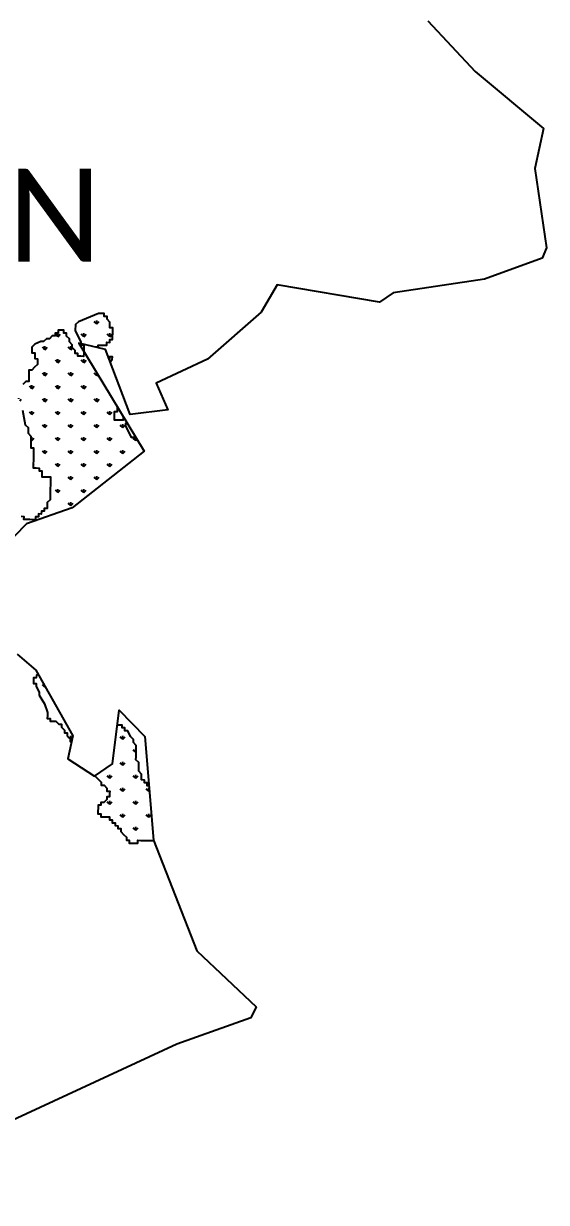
# Model space of a CAD drawing. Header units: metres. Extents: x 265309 to 267425, y 2141467 to 2144180.
# Drawn here: x 266702 to 267425, y 2141563 to 2143194 of the extents above; entities that cross this region are included whole.
import ezdxf

# ---------------------------------------------------------------- set-up
doc = ezdxf.new("R2010")
doc.units = ezdxf.units.M
for name, color, linetype in [('MANGROOVES', 112, 'Continuous'), ('village', 3, 'Continuous'), ('VILLAGE NAME', 250, 'Continuous')]:
    doc.layers.add(name, color=color, linetype=linetype)
doc.styles.get("Standard").update_dxf_attribs({"font": 'simplex.shx'})

msp = doc.modelspace()

# ---------------------------------------------------------------- hatches: boundary and pattern name
at = {"layer": 'MANGROOVES'}
h = msp.add_hatch(dxfattribs=at)
h.set_pattern_fill('GRASS', color=256)
h.paths.add_polyline_path([(266868.8, 2142602.5), (266855.5, 2142624.6), (266855.5, 2142621.5), (266851.5, 2142621.5), (266843.7, 2142637.6), (266843.8, 2142644), (266840.5, 2142649.5), (266839.9, 2142649.5), (266839.9, 2142645.6), (266835.9, 2142645.6), (266831.9, 2142645.7), (266827.9, 2142645.7), (266828, 2142649.7), (266828, 2142653.7), (266828.1, 2142657.7), (266832.1, 2142657.6), (266832.1, 2142663.5), (266785.4, 2142741.2), (266785.4, 2142737.8), (266785.3, 2142733.8), (266781.3, 2142733.9), (266777.3, 2142733.9), (266777.4, 2142737.9), (266773.4, 2142737.9), (266773.5, 2142741.9), (266769.5, 2142745.9), (266769.6, 2142749.9), (266765.7, 2142753.9), (266765.7, 2142757.9), (266761.8, 2142762), (266761.8, 2142765.9), (266757.9, 2142766), (266757.9, 2142770), (266753.9, 2142770), (266750, 2142770.1), (266749.9, 2142766.1), (266745.9, 2142766.1), (266745.9, 2142762.2), (266741.9, 2142762.2), (266737.9, 2142758.3), (266733.9, 2142758.3), (266729.9, 2142754.4), (266725.9, 2142754.5), (266717.9, 2142750.6), (266713.9, 2142746.7), (266713.8, 2142742.7), (266713.8, 2142738.7), (266717.7, 2142738.6), (266717.7, 2142734.7), (266717.6, 2142730.7), (266721.6, 2142730.6), (266721.6, 2142726.7), (266721.5, 2142722.7), (266717.5, 2142718.8), (266713.5, 2142714.8), (266709.5, 2142714.9), (266709.4, 2142710.9), (266709.4, 2142706.9), (266709.3, 2142702.9), (266709.3, 2142699), (266705.3, 2142699), (266701.3, 2142695.1), (266697.3, 2142695.1), (266693.3, 2142691.2), (266693.2, 2142687.2), (266693.2, 2142683.3), (266693.1, 2142679.3), (266693.1, 2142675.3), (266697, 2142675.2), (266697, 2142671.3), (266696.9, 2142667.3), (266700.9, 2142667.2), (266700.9, 2142663.3), (266700.8, 2142659.3), (266704.5, 2142639.3), (266708.5, 2142635.3), (266708.4, 2142631.3), (266708.4, 2142627.4), (266712.3, 2142623.3), (266712.2, 2142619.3), (266712.2, 2142615.4), (266712.1, 2142611.4), (266712.1, 2142607.4), (266716.1, 2142607.4), (266716, 2142603.4), (266716, 2142599.4), (266715.9, 2142595.4), (266715.9, 2142591.5), (266715.7, 2142583.5), (266715.7, 2142579.5), (266719.7, 2142579.5), (266723.7, 2142579.4), (266723.6, 2142575.4), (266727.6, 2142575.4), (266727.5, 2142571.4), (266727.5, 2142567.4), (266731.5, 2142567.4), (266735.4, 2142567.3), (266739.4, 2142567.3), (266739.4, 2142563.3), (266739.3, 2142559.3), (266739.3, 2142555.3), (266739.2, 2142551.4), (266739.2, 2142547.4), (266739.1, 2142543.4), (266739.1, 2142539.4), (266739, 2142535.5), (266735, 2142531.5), (266734.9, 2142527.5), (266734.9, 2142523.6), (266730.9, 2142523.6), (266730.8, 2142519.6), (266726.9, 2142519.7), (266726.8, 2142515.7), (266722.8, 2142515.8), (266722.8, 2142511.8), (266718.8, 2142511.8), (266718.7, 2142506.6), (266769.5, 2142524.1)])
h.paths.add_polyline_path([(265901.6, 2142776.9), (266834.2, 2142776.9), (266834.2, 2143088.6), (265901.6, 2143088.6)], flags=9)
h = msp.add_hatch(dxfattribs=at)
h.set_pattern_fill('GRASS', color=256)
h.paths.add_polyline_path([(266825.5, 2142769.1), (266825.6, 2142773.1), (266821.6, 2142773.1), (266821.7, 2142777.1), (266821.7, 2142781.1), (266817.8, 2142785.1), (266817.8, 2142789.1), (266813.9, 2142789.1), (266813.9, 2142793.1), (266809.9, 2142793.2), (266806, 2142793.2), (266778, 2142781.6), (266773.9, 2142777.7), (266773.8, 2142769.8), (266781.6, 2142753.7), (266781.5, 2142751.3), (266805.3, 2142745.8), (266805.4, 2142749.5), (266809.4, 2142749.4), (266813.3, 2142749.4), (266817.3, 2142749.3), (266817.4, 2142753.3), (266821.4, 2142753.2), (266821.4, 2142757.2), (266825.4, 2142757.2), (266825.4, 2142761.1), (266825.5, 2142765.1)])
h = msp.add_hatch(dxfattribs=at)
h.set_pattern_fill('GRASS', color=256)
h.paths.add_polyline_path([(266722, 2142294.9), (266720, 2142293), (266719.9, 2142289), (266716, 2142289.1), (266715.9, 2142285.1), (266715.9, 2142281.1), (266719.8, 2142281.1), (266719.8, 2142277.1), (266723.7, 2142269.1), (266723.6, 2142265.1), (266731.4, 2142253.1), (266735.2, 2142241.1), (266735.2, 2142237.1), (266735.1, 2142233.1), (266739.1, 2142233.1), (266739.1, 2142229.1), (266743, 2142229), (266747, 2142229), (266750.9, 2142224.9), (266754.9, 2142224.9), (266754.9, 2142220.9), (266758.8, 2142216.9), (266758.7, 2142212.9), (266762.7, 2142212.9), (266762.7, 2142208.9), (266766.6, 2142204.9), (266766.5, 2142200.9), (266768.5, 2142200.9), (266770.2, 2142208.9)])
h = msp.add_hatch(dxfattribs=at)
h.set_pattern_fill('GRASS', color=256)
h.paths.add_polyline_path([(266875.7, 2142139.8), (266873.2, 2142139.8), (266873.2, 2142143.8), (266869.3, 2142143.9), (266869.3, 2142147.8), (266865.3, 2142147.9), (266865.4, 2142151.9), (266865.4, 2142155.8), (266861.5, 2142159.9), (266861.5, 2142163.9), (266861.7, 2142171.8), (266857.7, 2142175.8), (266857.8, 2142179.8), (266857.8, 2142183.8), (266857.9, 2142187.8), (266857.9, 2142191.7), (266858, 2142195.7), (266854.1, 2142199.8), (266854.1, 2142203.7), (266850.2, 2142207.8), (266846.3, 2142215.8), (266842.3, 2142215.8), (266842.4, 2142219.8), (266838.4, 2142219.9), (266838.4, 2142223.8), (266834.5, 2142223.9), (266831.9, 2142223.9), (266825.1, 2142170.2), (266800.9, 2142153.6), (266801.7, 2142152.7), (266809.6, 2142144.6), (266809.5, 2142140.6), (266813.5, 2142140.6), (266817.4, 2142136.6), (266817.4, 2142132.6), (266821.4, 2142132.5), (266821.3, 2142128.6), (266821.3, 2142124.6), (266817.3, 2142124.6), (266817.2, 2142120.7), (266813.2, 2142116.7), (266809.2, 2142116.8), (266809.2, 2142112.8), (266805.2, 2142112.8), (266805.2, 2142108.9), (266805.1, 2142104.9), (266805, 2142100.9), (266809, 2142100.9), (266809, 2142096.9), (266813, 2142096.8), (266816.9, 2142096.8), (266820.9, 2142096.7), (266820.9, 2142092.8), (266824.8, 2142092.7), (266824.8, 2142088.7), (266828.8, 2142088.7), (266828.7, 2142084.7), (266832.7, 2142084.6), (266832.6, 2142080.7), (266836.6, 2142080.6), (266836.6, 2142076.6), (266840.5, 2142072.6), (266844.4, 2142068.6), (266844.4, 2142064.6), (266848.3, 2142064.5), (266848.3, 2142060.6), (266852.3, 2142060.5), (266856.2, 2142060.5), (266860.2, 2142060.4), (266860.3, 2142064.4), (266864.3, 2142064.3), (266868.2, 2142064.3), (266872.2, 2142064.2), (266876.2, 2142064.2), (266880.2, 2142064.1), (266882, 2142064.1), (266881.8, 2142064.6)])

# ---------------------------------------------------------------- linework, layer by layer
for points in [[(266805.3, 2142745.8), (266805.4, 2142749.5), (266809.4, 2142749.4), (266813.3, 2142749.4), (266817.3, 2142749.3), (266817.4, 2142753.3), (266821.4, 2142753.2), (266821.4, 2142757.2), (266825.4, 2142757.2), (266825.4, 2142761.1), (266825.5, 2142765.1), (266825.5, 2142769.1), (266825.6, 2142773.1), (266821.6, 2142773.1), (266821.7, 2142777.1), (266821.7, 2142781.1), (266817.8, 2142785.1), (266817.8, 2142789.1), (266813.9, 2142789.1), (266813.9, 2142793.1), (266809.9, 2142793.2), (266806, 2142793.2), (266778, 2142781.6), (266773.9, 2142777.7), (266773.8, 2142769.8), (266781.6, 2142753.7), (266781.5, 2142749.8), (266785.5, 2142749.7), (266785.5, 2142745.7), (266785.4, 2142741.8), (266785.4, 2142737.8), (266785.3, 2142733.8), (266781.3, 2142733.9), (266777.3, 2142733.9), (266777.4, 2142737.9), (266773.4, 2142737.9), (266773.5, 2142741.9), (266769.5, 2142745.9), (266769.6, 2142749.9), (266765.7, 2142753.9), (266765.7, 2142757.9), (266761.8, 2142762), (266761.8, 2142765.9), (266757.9, 2142766), (266757.9, 2142770), (266753.9, 2142770), (266750, 2142770.1), (266749.9, 2142766.1), (266745.9, 2142766.1), (266745.9, 2142762.2), (266741.9, 2142762.2), (266737.9, 2142758.3), (266733.9, 2142758.3), (266729.9, 2142754.4), (266725.9, 2142754.5), (266717.9, 2142750.6), (266713.9, 2142746.7), (266713.8, 2142742.7), (266713.8, 2142738.7), (266717.7, 2142738.6), (266717.7, 2142734.7), (266717.6, 2142730.7), (266721.6, 2142730.6), (266721.6, 2142726.7), (266721.5, 2142722.7), (266717.5, 2142718.8), (266713.5, 2142714.8), (266709.5, 2142714.9), (266709.4, 2142710.9), (266709.4, 2142706.9), (266709.3, 2142702.9), (266709.3, 2142699), (266705.3, 2142699), (266701.3, 2142695.1)], [(266822, 2142726.3), (266825, 2142729.3), (266825.1, 2142733.3), (266821.1, 2142733.3), (266821.1, 2142729.4), (266820.8, 2142729.4)], [(266700.8, 2142659.3), (266704.5, 2142639.3), (266708.5, 2142635.3), (266708.4, 2142631.3), (266708.4, 2142627.4), (266712.3, 2142623.3), (266712.2, 2142619.3), (266712.2, 2142615.4), (266712.1, 2142611.4), (266712.1, 2142607.4), (266716.1, 2142607.4), (266716, 2142603.4), (266716, 2142599.4), (266715.9, 2142595.4), (266715.9, 2142591.5), (266715.7, 2142583.5), (266715.7, 2142579.5), (266719.7, 2142579.5), (266723.7, 2142579.4), (266723.6, 2142575.4), (266727.6, 2142575.4), (266727.5, 2142571.4), (266727.5, 2142567.4), (266731.5, 2142567.4), (266735.4, 2142567.3), (266739.4, 2142567.3), (266739.4, 2142563.3), (266739.3, 2142559.3), (266739.3, 2142555.3), (266739.2, 2142551.4), (266739.2, 2142547.4), (266739.1, 2142543.4), (266739.1, 2142539.4), (266739, 2142535.5), (266735, 2142531.5), (266734.9, 2142527.5), (266734.9, 2142523.6), (266730.9, 2142523.6), (266730.8, 2142519.6), (266726.9, 2142519.7), (266726.8, 2142515.7), (266722.8, 2142515.8), (266722.8, 2142511.8), (266718.8, 2142511.8), (266718.8, 2142507.9), (266714.8, 2142507.9), (266710.8, 2142508), (266706.8, 2142508), (266702.8, 2142508.1), (266702.9, 2142512), (266698.9, 2142512.1)], [(266840.5, 2142649.5), (266839.9, 2142649.5), (266839.9, 2142645.6), (266835.9, 2142645.6), (266831.9, 2142645.7), (266827.9, 2142645.7), (266828, 2142649.7), (266828, 2142653.7), (266828.1, 2142657.7), (266832.1, 2142657.6), (266832.1, 2142661.6), (266832.1, 2142663.6)], [(266855.5, 2142624.6), (266855.5, 2142621.5), (266851.5, 2142621.5), (266843.7, 2142637.6), (266843.8, 2142641.5), (266844.8, 2142642.5)], [(266722, 2142294.9), (266720, 2142293), (266719.9, 2142289), (266716, 2142289.1), (266715.9, 2142285.1), (266715.9, 2142281.1), (266719.8, 2142281.1), (266719.8, 2142277.1), (266723.7, 2142269.1), (266723.6, 2142265.1), (266731.4, 2142253.1), (266735.2, 2142241.1), (266735.2, 2142237.1), (266735.1, 2142233.1), (266739.1, 2142233.1), (266739.1, 2142229.1), (266743, 2142229), (266747, 2142229), (266750.9, 2142224.9), (266754.9, 2142224.9), (266754.9, 2142220.9), (266758.8, 2142216.9), (266758.7, 2142212.9), (266762.7, 2142212.9), (266762.7, 2142208.9), (266766.6, 2142204.9), (266766.5, 2142200.9), (266768.5, 2142200.9)], [(266875.7, 2142139.8), (266873.2, 2142139.8), (266873.2, 2142143.8), (266869.3, 2142143.9), (266869.3, 2142147.8), (266865.3, 2142147.9), (266865.4, 2142151.9), (266865.4, 2142155.8), (266861.5, 2142159.9), (266861.5, 2142163.9), (266861.7, 2142171.8), (266857.7, 2142175.8), (266857.8, 2142179.8), (266857.8, 2142183.8), (266857.9, 2142187.8), (266857.9, 2142191.7), (266858, 2142195.7), (266854.1, 2142199.8), (266854.1, 2142203.7), (266850.2, 2142207.8), (266846.3, 2142215.8), (266842.3, 2142215.8), (266842.4, 2142219.8), (266838.4, 2142219.9), (266838.4, 2142223.8), (266834.5, 2142223.9), (266831.9, 2142223.9)], [(266800.9, 2142153.6), (266801.7, 2142152.7), (266809.6, 2142144.6), (266809.5, 2142140.6), (266813.5, 2142140.6), (266817.4, 2142136.6), (266817.4, 2142132.6), (266821.4, 2142132.5), (266821.3, 2142128.6), (266821.3, 2142124.6), (266817.3, 2142124.6), (266817.2, 2142120.7), (266813.2, 2142116.7), (266809.2, 2142116.8), (266809.2, 2142112.8), (266805.2, 2142112.8), (266805.2, 2142108.9), (266805.1, 2142104.9), (266805, 2142100.9), (266809, 2142100.9), (266809, 2142096.9), (266813, 2142096.8), (266816.9, 2142096.8), (266820.9, 2142096.7), (266820.9, 2142092.8), (266824.8, 2142092.7), (266824.8, 2142088.7), (266828.8, 2142088.7), (266828.7, 2142084.7), (266832.7, 2142084.6), (266832.6, 2142080.7), (266836.6, 2142080.6), (266836.6, 2142076.6), (266840.5, 2142072.6), (266844.4, 2142068.6), (266844.4, 2142064.6), (266848.3, 2142064.5), (266848.3, 2142060.6), (266852.3, 2142060.5), (266856.2, 2142060.5), (266860.2, 2142060.4), (266860.3, 2142064.4), (266864.3, 2142064.3), (266868.2, 2142064.3), (266872.2, 2142064.2), (266876.2, 2142064.2), (266880.2, 2142064.1), (266882, 2142064.1)]]:
    msp.add_lwpolyline(points, dxfattribs=at)
at = {"layer": 'village'}
for points in [[(267261.2, 2143197.9, 0), (267326.7, 2143128.1, 0), (267421.4, 2143049, 0), (267409.3, 2142993.8, 0), (267425.3, 2142883.9, 0)], [(267425.3, 2142883.9, 0), (267419.6, 2142869.7, 0), (267339.9, 2142840.8, 0), (267213.3, 2142821.8, 0), (267194.5, 2142809, 0), (267053.1, 2142832.6, 0), (267030.6, 2142794.8, 0), (266956.6, 2142730.2, 0), (266885.4, 2142696.9, 0), (266901.7, 2142660.1, 0), (266849.5, 2142653.5, 0), (266815.5, 2142743.4, 0), (266778.9, 2142751.9, 0), (266868.8, 2142602.5, 0), (266769.5, 2142524.1, 0), (266706.3, 2142502.4, 0), (266673.8, 2142468.4, 0)], [(266693.6, 2142321.9, 0), (266719.3, 2142299.7, 0), (266770.2, 2142208.9, 0), (266763.4, 2142176.9, 0), (266800.3, 2142153.1, 0), (266825.1, 2142170.2, 0), (266834.5, 2142244.4, 0), (266870, 2142208.2, 0), (266881.8, 2142064.6, 0), (266941.9, 2141911.4, 0), (267023.7, 2141833.9, 0), (267016.5, 2141819, 0), (266914.1, 2141782.5, 0), (266441.4, 2141563.5, 0)]]:
    msp.add_polyline3d(points, dxfattribs=at)

# ---------------------------------------------------------------- texts
at = {"layer": 'VILLAGE NAME', "insert": (265950.8, 2142993.4), "char_height": 128.647, "attachment_point": 1}
msp.add_mtext_dynamic_manual_height_columns('{\\fCalibri|b0|i0|c0|p34;RANGAON}', width=737.615, gutter_width=643.2, heights=[0], dxfattribs=at)

doc.saveas('drawing.dxf')
